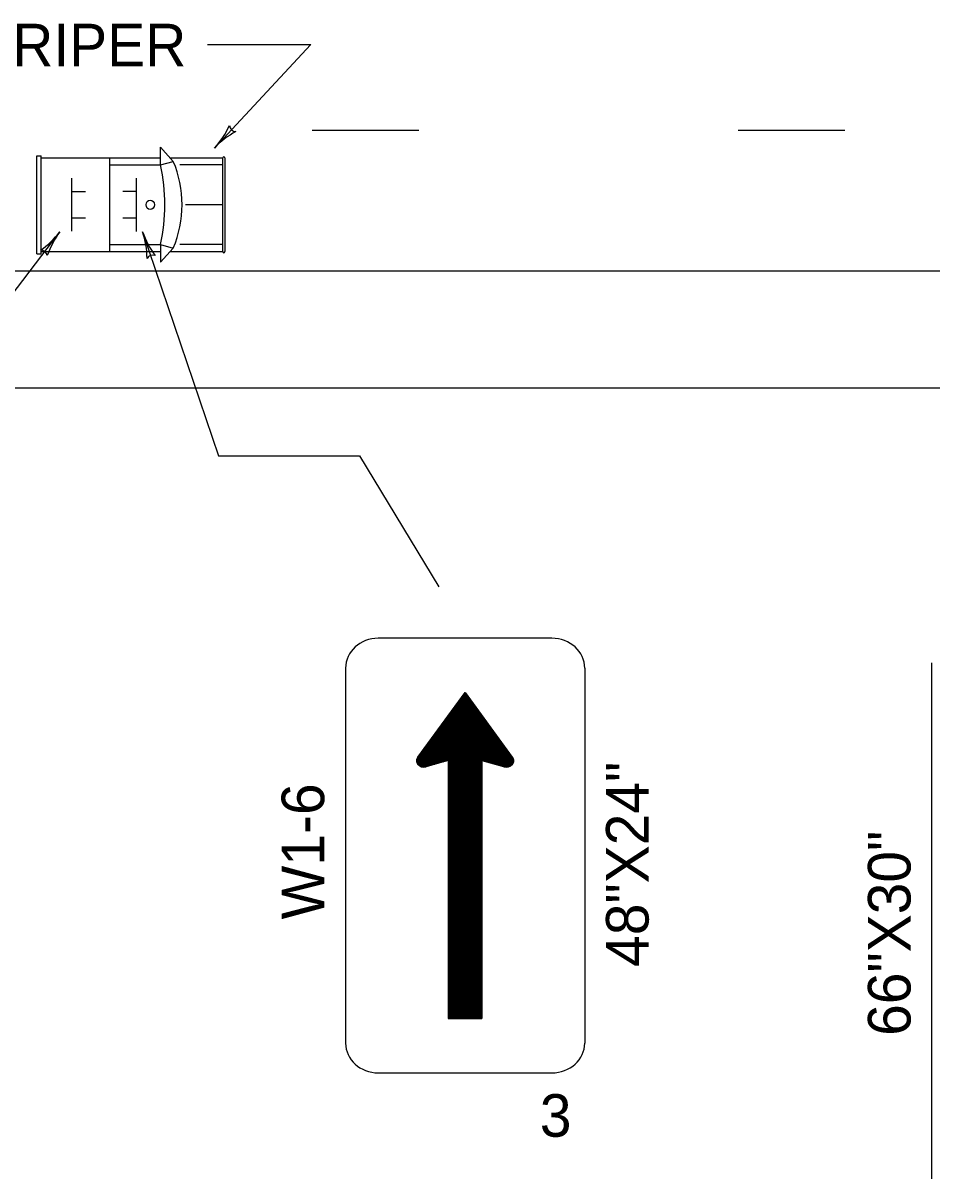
# Model space of a CAD drawing. Extents: x 1007 to 1035.5, y 1000.5 to 1021.5.
# Drawn here: x 1025.77 to 1030.03, y 1012.02 to 1017.44 of the extents above; entities that cross this region are included whole.
import ezdxf

# ---------------------------------------------------------------- set-up
doc = ezdxf.new("R2010")
doc.units = 0
doc.layers.add('Level 1', color=7, linetype='Continuous')

msp = doc.modelspace()

# ---------------------------------------------------------------- linework, layer by layer
at = {"layer": 'Level 1'}
for p, q in [((1027.125, 1016.9407), (1027.625, 1016.9407)), ((1029.125, 1016.9407), (1029.625, 1016.9407)), ((1026.413, 1016.7778), (1026.413, 1016.8603)), ((1026.413, 1016.8603), (1026.473, 1016.7943)), ((1025.8332, 1016.3608), (1025.8332, 1016.8208)), ((1025.8332, 1016.8208), (1025.8532, 1016.8208)), ((1025.8532, 1016.3608), (1025.8532, 1016.8208)), ((1025.8532, 1016.8108), (1026.4132, 1016.8108)), ((1026.1743, 1016.8108), (1026.1743, 1016.3708)), ((1026.413, 1016.7778), (1026.473, 1016.7943)), ((1026.458, 1016.8108), (1026.7054, 1016.8108)), ((1026.7054, 1016.3708), (1026.7054, 1016.8108)), ((1026.7154, 1016.8108), (1026.7154, 1016.3708)), ((1026.1743, 1016.7778), (1026.413, 1016.7778)), ((1026.7054, 1016.7778), (1026.503, 1016.7778)), ((1025.9955, 1016.716), (1025.9955, 1016.466)), ((1026.3009, 1016.4648), (1026.3009, 1016.7148)), ((1025.9955, 1016.6535), (1026.0605, 1016.6535)), ((1026.3009, 1016.6523), (1026.2359, 1016.6523)), ((1026.7054, 1016.5908), (1026.5305, 1016.5908)), ((1025.9955, 1016.5285), (1026.0605, 1016.5285)), ((1026.3009, 1016.5273), (1026.2359, 1016.5273)), ((1025.8332, 1016.3608), (1025.8532, 1016.3608)), ((1025.8532, 1016.3708), (1026.413, 1016.3708)), ((1026.1743, 1016.4038), (1026.413, 1016.4038)), ((1026.413, 1016.4038), (1026.473, 1016.3873)), ((1026.413, 1016.4038), (1026.413, 1016.3213)), ((1026.413, 1016.3213), (1026.473, 1016.3873)), ((1026.458, 1016.3708), (1026.7054, 1016.3708)), ((1026.7054, 1016.4038), (1026.503, 1016.4038)), ((1007.625, 1016.2807), (1034.875, 1016.2807)), ((1007.625, 1015.7307), (1034.875, 1015.7307)), ((1030.0339, 1012.0156), (1030.0339, 1014.4393)), ((1027.8461, 1014.2952), (1027.6159, 1013.9799)), ((1027.8492, 1014.2908), (1027.6168, 1013.9726)), ((1027.8428, 1014.2995), (1027.6214, 1013.9961)), ((1027.8428, 1014.2995), (1028.0644, 1013.9961)), ((1027.8524, 1014.2865), (1027.6191, 1013.9668)), ((1027.8554, 1014.2822), (1027.6219, 1013.9623)), ((1027.8587, 1014.2779), (1027.6255, 1013.9584)), ((1027.8618, 1014.2735), (1027.6296, 1013.9553)), ((1027.8649, 1014.2692), (1027.6341, 1013.9528)), ((1027.8681, 1014.2648), (1027.639, 1013.951)), ((1027.8713, 1014.2606), (1027.6445, 1013.9499)), ((1027.8745, 1014.2562), (1027.6508, 1013.9497)), ((1027.8776, 1014.2519), (1027.6578, 1013.9508)), ((1027.8808, 1014.2476), (1027.6658, 1013.953)), ((1027.8839, 1014.2433), (1027.6737, 1013.9553)), ((1027.8871, 1014.2388), (1027.6818, 1013.9576)), ((1027.8903, 1014.2345), (1027.6897, 1013.9598)), ((1027.8934, 1014.2303), (1027.6976, 1013.9621)), ((1027.8965, 1014.2259), (1027.7057, 1013.9644)), ((1027.8998, 1014.2216), (1027.7136, 1013.9667)), ((1027.9028, 1014.2173), (1027.7215, 1013.9689)), ((1027.9059, 1014.2129), (1027.7295, 1013.9713)), ((1027.9092, 1014.2086), (1027.7376, 1013.9734)), ((1027.9123, 1014.2043), (1027.7455, 1013.9758)), ((1027.9155, 1014.2), (1027.7535, 1013.978)), ((1027.9186, 1014.1957), (1027.7615, 1013.9803)), ((1027.9218, 1014.1913), (1027.7683, 1013.981)), ((1027.925, 1014.187), (1027.7746, 1013.981)), ((1027.9283, 1014.1826), (1027.7809, 1013.981)), ((1027.9313, 1014.1783), (1027.7873, 1013.981)), ((1027.9344, 1014.1741), (1027.7936, 1013.981)), ((1027.9376, 1014.1698), (1027.7999, 1013.981)), ((1027.9408, 1014.1653), (1027.8062, 1013.981)), ((1027.9438, 1014.161), (1027.8125, 1013.981)), ((1027.947, 1014.1567), (1027.8188, 1013.981)), ((1027.9503, 1014.1523), (1027.8251, 1013.981)), ((1027.9534, 1014.1481), (1027.8314, 1013.981)), ((1027.9565, 1014.1438), (1027.8378, 1013.981)), ((1027.9597, 1014.1394), (1027.8441, 1013.981)), ((1027.9628, 1014.1351), (1027.8503, 1013.981)), ((1027.9661, 1014.1307), (1027.8566, 1013.981)), ((1027.9692, 1014.1264), (1027.8629, 1013.981)), ((1027.9723, 1014.1221), (1027.8693, 1013.981)), ((1027.9755, 1014.1178), (1027.8757, 1013.981)), ((1027.9786, 1014.1134), (1027.882, 1013.981)), ((1027.9818, 1014.1091), (1027.8883, 1013.981)), ((1027.9849, 1014.1048), (1027.8946, 1013.981)), ((1027.9881, 1014.1005), (1027.9009, 1013.981)), ((1027.9913, 1014.0961), (1027.9073, 1013.981)), ((1027.9945, 1014.0918), (1027.9136, 1013.981)), ((1027.9975, 1014.0875), (1027.9198, 1013.981)), ((1028.0008, 1014.0832), (1027.9253, 1013.98)), ((1028.0039, 1014.0788), (1027.9306, 1013.9784)), ((1028.0072, 1014.0745), (1027.9358, 1013.977)), ((1028.0102, 1014.0703), (1027.9411, 1013.9755)), ((1028.0133, 1014.0659), (1027.9463, 1013.974)), ((1028.0166, 1014.0615), (1027.9516, 1013.9726)), ((1028.0197, 1014.0572), (1027.9568, 1013.971)), ((1028.0229, 1014.0529), (1027.9619, 1013.9695)), ((1028.0259, 1014.0486), (1027.9673, 1013.968)), ((1028.0292, 1014.0442), (1027.9725, 1013.9666)), ((1028.0323, 1014.0399), (1027.9778, 1013.9651)), ((1028.0354, 1014.0356), (1027.9829, 1013.9636)), ((1028.0386, 1014.0313), (1027.9881, 1013.9621)), ((1028.0418, 1014.0269), (1027.9934, 1013.9606)), ((1028.045, 1014.0226), (1027.9986, 1013.9591)), ((1028.0481, 1014.0183), (1028.0039, 1013.9576)), ((1027.7639, 1013.981), (1027.6586, 1013.951)), ((1027.7639, 1013.981), (1027.7639, 1012.7686)), ((1027.7639, 1013.981), (1027.9218, 1013.981)), ((1027.7692, 1013.981), (1027.7692, 1012.7686)), ((1027.7744, 1013.981), (1027.7744, 1012.7686)), ((1027.7798, 1013.981), (1027.7798, 1012.7686)), ((1027.7849, 1013.981), (1027.7849, 1012.7686)), ((1027.7903, 1013.981), (1027.7903, 1012.7686)), ((1027.7955, 1013.981), (1027.7955, 1012.7686)), ((1027.8007, 1013.981), (1027.8007, 1012.7686)), ((1027.8061, 1013.981), (1027.8061, 1012.7686)), ((1027.8113, 1013.981), (1027.8113, 1012.7686)), ((1027.8166, 1013.981), (1027.8166, 1012.7686)), ((1027.8218, 1013.981), (1027.8218, 1012.7686)), ((1027.8271, 1013.981), (1027.8271, 1012.7679)), ((1027.8323, 1013.981), (1027.8323, 1012.7686)), ((1027.8376, 1013.981), (1027.8376, 1012.7686)), ((1027.8428, 1013.981), (1027.8428, 1012.7686)), ((1027.8482, 1013.981), (1027.8482, 1012.7686)), ((1027.8533, 1013.981), (1027.8533, 1012.7686)), ((1027.8587, 1013.981), (1027.8587, 1012.7686)), ((1027.8638, 1013.981), (1027.8638, 1012.7686)), ((1027.8692, 1013.981), (1027.8692, 1012.7686)), ((1027.8745, 1013.981), (1027.8745, 1012.7686)), ((1027.8796, 1013.981), (1027.8796, 1012.7686)), ((1027.8849, 1013.981), (1027.8849, 1012.7686)), ((1027.8908, 1013.9782), (1027.8908, 1012.7658)), ((1027.8955, 1013.981), (1027.8955, 1012.7686)), ((1027.9008, 1013.981), (1027.9008, 1012.7686)), ((1027.9059, 1013.981), (1027.9059, 1012.7686)), ((1027.9113, 1013.981), (1027.9113, 1012.7686)), ((1027.9166, 1013.981), (1027.9166, 1012.7686)), ((1027.9218, 1013.981), (1027.9218, 1012.7686)), ((1027.9218, 1013.981), (1028.027, 1013.951)), ((1028.0513, 1014.0139), (1028.0091, 1013.9562)), ((1028.0544, 1014.0096), (1028.0143, 1013.9548)), ((1028.0577, 1014.0053), (1028.0195, 1013.9532)), ((1028.0608, 1014.001), (1028.0248, 1013.9516)), ((1028.064, 1013.9967), (1028.0301, 1013.9503)), ((1028.0668, 1013.992), (1028.0359, 1013.9497)), ((1028.069, 1013.9863), (1028.0425, 1013.9501)), ((1028.0698, 1013.9788), (1028.0505, 1013.9523)), ((1027.7639, 1012.7686), (1027.9218, 1012.7686))]:
    msp.add_line(p, q, dxfattribs=at)
for points in [[(1026.6341, 1017.3428), (1027.1192, 1017.3428), (1026.6664, 1016.857)], [(1024.1463, 1014.7473), (1024.6152, 1015.4436), (1025.1649, 1015.4436), (1025.941, 1016.4637)], [(1026.3291, 1016.4637), (1026.6848, 1015.4112), (1027.3478, 1015.4112), (1027.7197, 1014.7958)], [(1028.2502, 1014.5547), (1027.4355, 1014.5547)], [(1027.2815, 1014.4147), (1027.2815, 1012.6535)], [(1028.4042, 1014.4147), (1028.4042, 1012.6535)], [(1027.4355, 1012.5135), (1028.2502, 1012.5135)]]:
    msp.add_lwpolyline(points, dxfattribs=at)
for points in [[(1027.6214, 1013.9961), (1027.8428, 1014.2995), (1028.0644, 1013.9961), (1028.0686, 1013.9878), (1028.0696, 1013.9831), (1028.0694, 1013.9748), (1028.0668, 1013.9671), (1028.0619, 1013.9602), (1028.0572, 1013.956), (1028.0519, 1013.9529), (1028.0473, 1013.9512), (1028.0403, 1013.9498), (1028.0336, 1013.9498), (1028.0288, 1013.9506), (1028.027, 1013.951), (1027.9218, 1013.981), (1027.7639, 1013.981), (1027.6586, 1013.951), (1027.6517, 1013.9498), (1027.6446, 1013.9499), (1027.639, 1013.951), (1027.6341, 1013.9528), (1027.6296, 1013.9553), (1027.6255, 1013.9584), (1027.6219, 1013.9623), (1027.6191, 1013.9668), (1027.6168, 1013.9726), (1027.6159, 1013.9799), (1027.617, 1013.987), (1027.6193, 1013.9928)], [(1027.7639, 1013.4623), (1027.9218, 1013.4623), (1027.9218, 1013.981), (1027.7639, 1013.981)]]:
    msp.add_lwpolyline(points, close=True, dxfattribs=at)
for centre, radius, start, end in [((1026.3806, 1017.1233), 0.3906, 317.0187, 335.6875), ((1026.7677, 1016.9656), 0.0312, 185.7933, 267.91), ((1026.9522, 1016.5907), 0.3906, 118.3659, 137.0126), ((1026.3806, 1017.1233), 0.3906, 317.0065, 317.0187), ((1025.6301, 1016.7002), 0.3906, 304.0831, 322.7299), ((1026.2519, 1016.2271), 0.3906, 142.736, 161.4048), ((1026.2519, 1016.2271), 0.3906, 142.7238, 142.736), ((1026.6991, 1016.5887), 0.3906, 198.6755, 217.3443), ((1026.6991, 1016.5887), 0.3906, 198.6633, 198.6755), ((1025.959, 1016.3386), 0.3906, 0.0227, 18.6694), ((1025.851, 1016.3455), 0.0312, 11.5106, 93.6273), ((1026.3766, 1016.3229), 0.0312, 67.4501, 149.5668)]:
    msp.add_arc(centre, radius, start, end, dxfattribs=at)
for centre, major_axis, start_param, end_param in [((1026.0779, 1016.5908), (0, 0.4799), 4.274479, 5.150299), ((1026.7104, 1016.8108), (0, 0.00555), 4.720653, 7.845717), ((1025.7005, 1016.5908), (0, 0.8057), 4.478172, 4.946606), ((1026.7105, 1016.3709), (0, -0.00555), 4.720653, 7.845717), ((1027.4355, 1014.4147), (-0.154, 0), 4.712389, 6.283185), ((1028.2501, 1014.4147), (-0.154, 0), 3.141593, 4.712389), ((1027.6488, 1013.9795), (-0.0329, 0), 5.697333, 8.157484), ((1028.0369, 1013.9795), (0.0329, 0), 4.39271, 6.869038), ((1027.4355, 1012.6535), (0.154, 0), 3.141593, 4.712389), ((1028.2501, 1012.6535), (0.154, 0), 4.712389, 6.283185)]:
    msp.add_ellipse(centre, major_axis=major_axis, ratio=0.909091, start_param=start_param, end_param=end_param, dxfattribs=at)
msp.add_ellipse((1026.3649, 1016.5908), major_axis=(0, 0.022), ratio=0.909091, dxfattribs=at)

# ---------------------------------------------------------------- texts
for s, p in [('STRIPER', (1025.375, 1017.2407)), ('3', (1028.1935, 1012.2135))]:
    msp.add_text(s, height=0.2, dxfattribs=at).set_placement(p)
for s, p in [('48"X24"', (1028.7042, 1013.0113)), ('W1-6', (1027.1815, 1013.2341)), ('66"X30"', (1029.9339, 1012.6873))]:
    msp.add_text(s, height=0.2, rotation=90, dxfattribs=at).set_placement(p)

doc.saveas('drawing.dxf')
